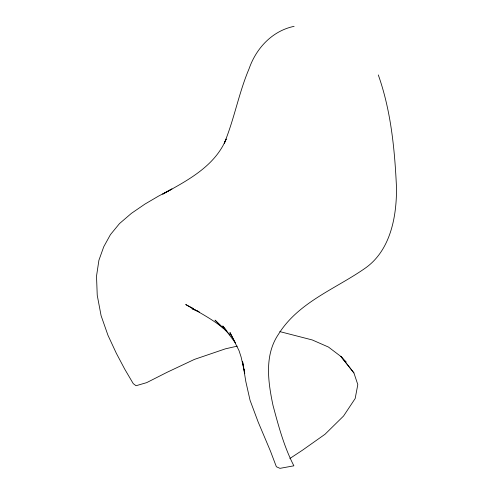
<?xml version="1.0" encoding="UTF-8"?>
<svg xmlns="http://www.w3.org/2000/svg" width="493" height="493" viewBox="0 0 493 493"><rect width="100%" height="100%" fill="white"/><g stroke="black" fill="none" stroke-linecap="round" stroke-linejoin="round"><path stroke-width="0.74" d="M224.21 143.383C234.304 119.152 238.766 92.992 249.057 68.81C256.181 48.215 272.241 30.886 294.111 26.332M224.777 142.304L226.201 139.038C214.72 166.424 187.297 180.561 162.739 194.131L171.946 188.985L158.58 196.078L144.973 204.065L131.471 213.309L119.503 223.576L110.438 234.625L103.764 246.722L98.914 260.242L96.517 276.148L97.238 295.276L101.09 315.662L107.949 335.252L116.342 353.308L124.809 369.288L133.258 383.646L136.043 385.729L146.655 382.642L167.059 372.307L194.427 359.397L225.449 348.822L237.256 346.141M289.847 458.515L302.468 450.208L325.047 434.241L343.566 416.012L355.17 398.535L357.807 384.589L353.925 372.942L349.537 367.316L340.946 356.507L328.467 347.06L312.297 339.967L279.814 331.604M198.211 311.336L191.95 308.643L199.449 312.057M193.657 308.68L185.719 304.545C198.55 312.014 211.842 318.891 223.428 328.264L215.016 320.136L230.182 335.055L229.257 333.921M344.268 360.537L346.08 361.961L340.946 356.507L353.925 372.942M226.94 331.08L222.768 325.972L235.407 342.931L229.978 332.522L239.037 350.671L241.102 357L244.799 373.343M378.297 74.936C391.029 110.925 394.727 149.434 396.483 187.334C396.803 216.661 390.462 251.029 364.506 268.673C334.987 289.163 298.37 302.357 278.57 334.112C264.162 355.133 268.069 381.921 272.993 405.357C278.502 425.94 284.042 446.787 293.883 465.811L279.975 468.35L276.37 466.742L270.46 451.144L258.135 421.959L250.043 400.254L245.822 381.564L242.538 361.449L243.733 367.396M244.035 368.881L244.331 370.366"/></g></svg>
